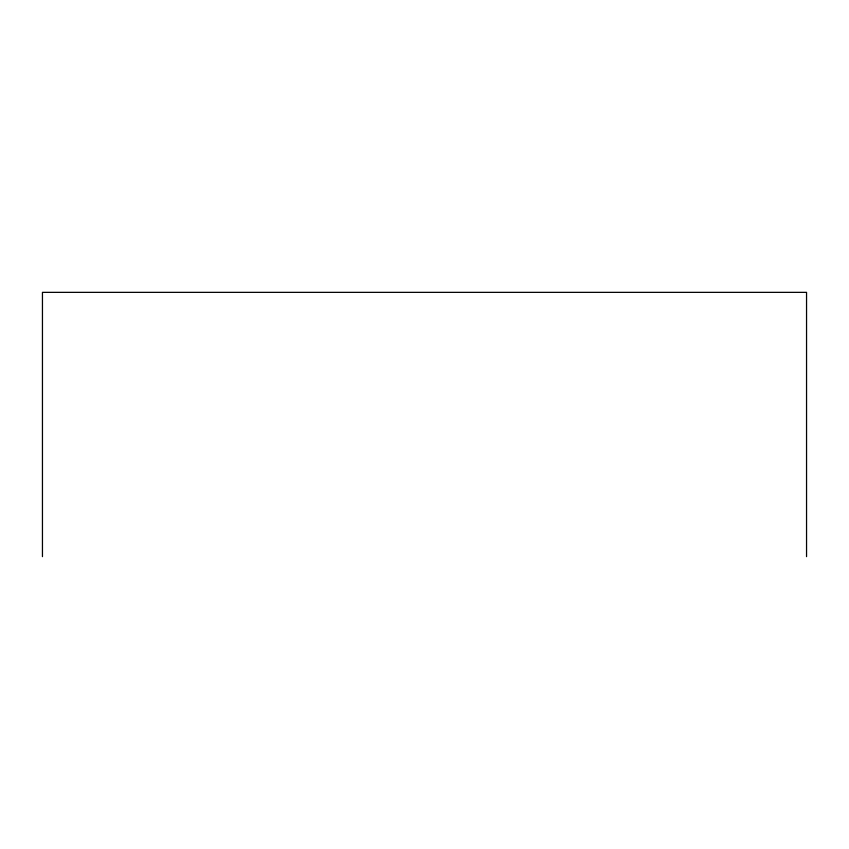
<?xml version="1.0" encoding="UTF-8"?>
<svg xmlns="http://www.w3.org/2000/svg" width="849" height="849" viewBox="0 0 849 849"><rect width="100%" height="100%" fill="white"/><g stroke="black" fill="none" stroke-linecap="round" stroke-linejoin="round"><path stroke-width="1.27" d="M806.55 556.647L806.55 292.353L42.45 292.353L42.45 556.647"/></g></svg>
